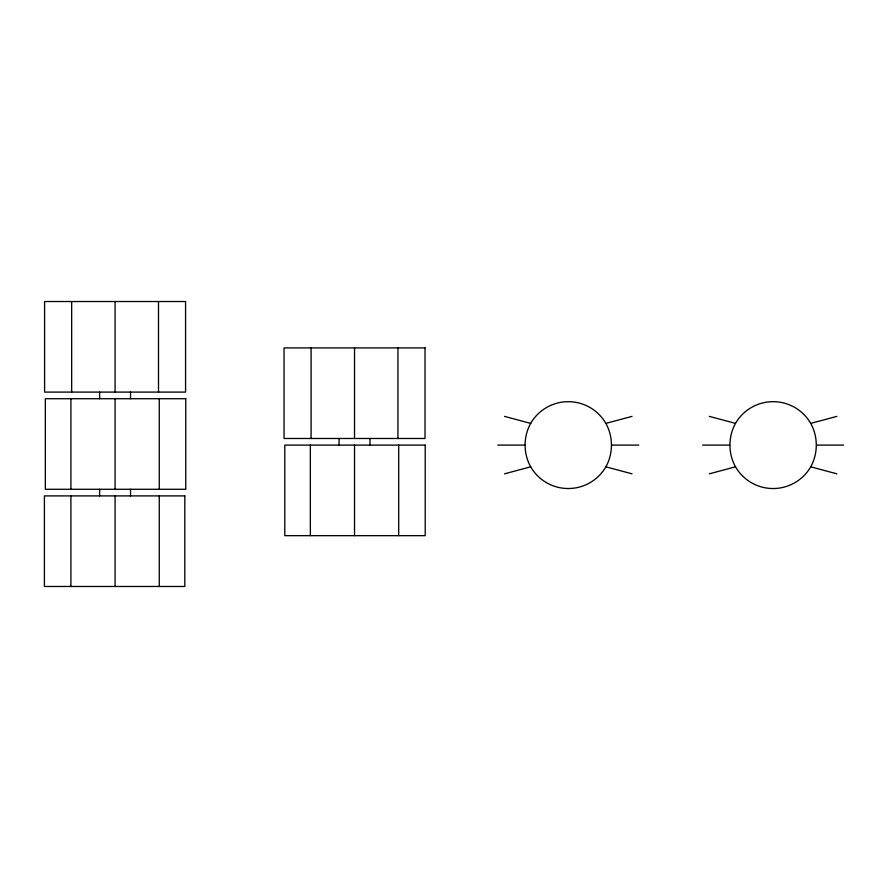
<?xml version="1.0" encoding="UTF-8"?>
<svg xmlns="http://www.w3.org/2000/svg" width="888" height="888" viewBox="0 0 888 888"><rect width="100%" height="100%" fill="white"/><g stroke="black" fill="none" stroke-linecap="round" stroke-linejoin="round"><path stroke-width="1.33" d="M632.012 473.826L605.871 466.822A43.423 43.423 0 0 1 530.669 466.822C523.243 453.446 523.243 436.763 530.669 423.387A43.423 43.423 0 0 1 605.871 423.387L632.012 416.383M605.871 423.387C613.297 436.763 613.297 453.446 605.871 466.822M836.862 473.826L810.722 466.822A43.423 43.423 0 0 1 735.508 466.822C728.082 453.446 728.082 436.763 735.508 423.387A43.423 43.423 0 0 1 810.722 423.387L836.862 416.383M810.722 423.387C818.137 436.763 818.137 453.446 810.722 466.822M504.528 473.826L530.669 466.822M709.368 473.826L735.508 466.822M497.78 445.099L524.841 445.099M611.688 445.099L638.761 445.099M702.63 445.099L729.692 445.099M816.538 445.099L843.6 445.099M709.368 416.383L735.508 423.387M504.528 416.383L530.669 423.387M398.701 445.099L398.701 535.664M397.946 347.918L397.946 438.483M369.985 438.483L369.985 445.099M354.523 347.918L354.523 438.483M354.523 445.099L354.523 535.664M339.072 438.483L339.072 445.099M311.1 347.918L311.1 438.483M310.356 445.099L310.356 535.664M159.263 398.723L159.263 489.277M159.263 495.904L159.263 586.469M158.508 301.531L158.508 392.096M130.547 392.096L130.547 398.723M130.547 489.277L130.547 495.904M115.085 301.531L115.085 392.096M115.085 398.723L115.085 489.277M115.085 495.904L115.085 586.469M99.623 392.096L99.623 398.723M99.623 489.277L99.623 495.904M71.662 301.531L71.662 392.096M70.907 398.723L70.907 489.277M70.907 495.904L70.907 586.469M185.57 301.531L44.6 301.531L44.6 392.096L185.57 392.096L185.57 301.531M425.019 347.918L284.038 347.918L284.038 438.483L425.019 438.483L425.019 347.918M185.758 398.723L45.344 398.723L45.344 489.277L185.758 489.277L185.758 398.723M425.208 445.099L284.793 445.099L284.793 535.664L425.208 535.664L425.208 445.099M184.815 495.904L44.4 495.904L44.4 586.469L184.815 586.469L184.815 495.904"/></g></svg>
